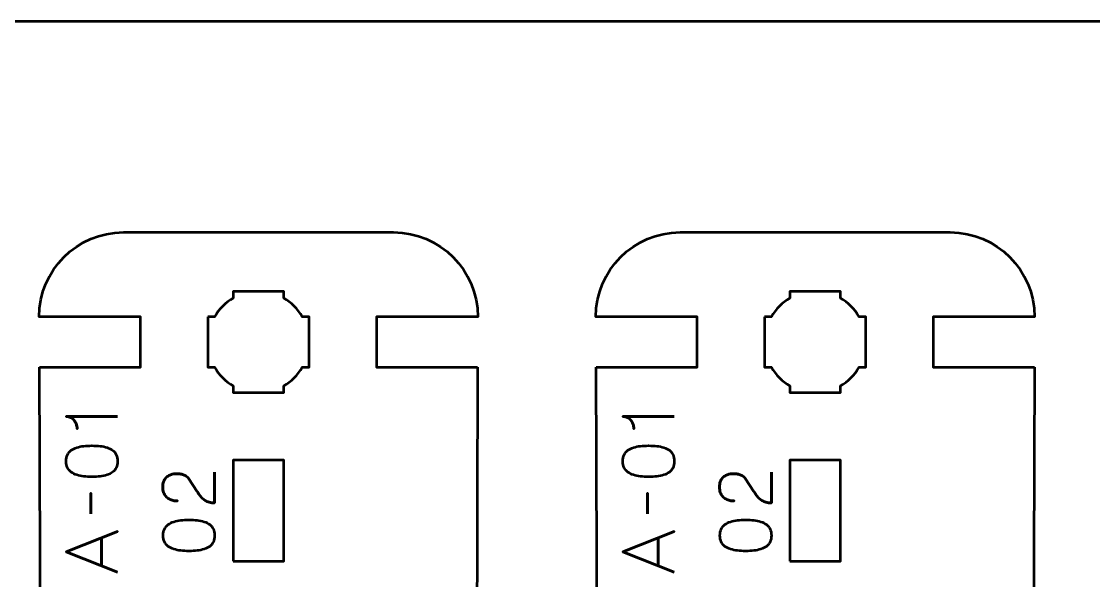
# Model space of a CAD drawing. Header units: centimetres. Extents: x -21 to 0, y -29.7 to 0.
# Drawn here: x -16.86 to -10.5, y -3.31 to 0 of the extents above; entities that cross this region are included whole.
import ezdxf

# ---------------------------------------------------------------- set-up
doc = ezdxf.new("R2010")
doc.units = ezdxf.units.CM
doc.header["$MEASUREMENT"] = 0
doc.layers.add('Layer 1', color=7, linetype='Continuous')

msp = doc.modelspace()

# ---------------------------------------------------------------- linework, layer by layer
at = {"layer": 'Layer 1', "color": 1, "lineweight": 53}
msp.add_open_spline([(-21.00003, -29.19995), (-21.00003, -29.19995), (-21.00003, -3.49992), (-21.00003, -3.49992), (-21.00003, -3.49992), (-21.00003, -3.41709), (-20.93286, -3.34992), (-20.85003, -3.34992), (-20.85003, -3.34992), (-20.7672, -3.34992), (-20.70003, -3.28275), (-20.70003, -3.19992), (-20.70003, -3.19992), (-20.70003, -3.11709), (-20.7672, -3.04992), (-20.85003, -3.04992), (-20.85003, -3.04992), (-20.93286, -3.04992), (-21.00003, -2.98275), (-21.00003, -2.89992), (-21.00003, -2.89992), (-21.00003, -2.81709), (-20.93286, -2.74992), (-20.85003, -2.74992), (-20.85003, -2.74992), (-20.7672, -2.74992), (-20.70003, -2.68275), (-20.70003, -2.59992), (-20.70003, -2.59992), (-20.70003, -2.51709), (-20.7672, -2.44992), (-20.85003, -2.44992), (-20.85003, -2.44992), (-20.93286, -2.44992), (-21.00003, -2.38275), (-21.00003, -2.29992), (-21.00003, -2.29992), (-21.00003, -2.21709), (-20.93286, -2.14992), (-20.85003, -2.14992), (-20.85003, -2.14992), (-20.7672, -2.14992), (-20.70003, -2.08275), (-20.70003, -1.99992), (-20.70003, -1.99992), (-20.70003, -1.91709), (-20.7672, -1.84992), (-20.85003, -1.84992), (-20.85003, -1.84992), (-20.93286, -1.84992), (-21.00003, -1.78275), (-21.00003, -1.69992), (-21.00003, -1.69992), (-21.00003, -1.61709), (-20.93286, -1.54992), (-20.85003, -1.54992), (-20.85003, -1.54992), (-20.7672, -1.54992), (-20.70003, -1.48275), (-20.70003, -1.39992), (-20.70003, -1.39992), (-20.70003, -1.31709), (-20.7672, -1.24992), (-20.85003, -1.24992), (-20.85003, -1.24992), (-20.93286, -1.24992), (-21.00003, -1.18275), (-21.00003, -1.09992), (-21.00003, -1.09992), (-21.00003, -1.09992), (-21.00003, -0.49992), (-21.00003, -0.49992), (-21.00003, -0.49992), (-21.00003, -0.22295), (-20.77694, 0.00004), (-20.49994, 0.00004), (-20.49994, 0.00004), (-20.49994, 0.00004), (-0.50008, 0.00004), (-0.50008, 0.00004), (-0.50008, 0.00004), (-0.22294, 0.00004), (0.00002, -0.22295), (0.00002, -0.49992), (0.00002, -0.49992), (0.00002, -0.49992), (0.00002, -29.19995), (0.00002, -29.19995), (0.00002, -29.19995), (0.00002, -29.47695), (-0.22294, -29.70004), (-0.50008, -29.70004), (-0.50008, -29.70004), (-0.50008, -29.70004), (-20.49994, -29.70004), (-20.49994, -29.70004), (-20.49994, -29.70004), (-20.77694, -29.70004), (-21.00003, -29.47695), (-21.00003, -29.19995)], degree=3, knots=[0, 0, 0, 0, 0.04, 0.04, 0.04, 0.04, 0.08, 0.08, 0.08, 0.08, 0.12, 0.12, 0.12, 0.12, 0.16, 0.16, 0.16, 0.16, 0.2, 0.2, 0.2, 0.2, 0.24, 0.24, 0.24, 0.24, 0.28, 0.28, 0.28, 0.28, 0.32, 0.32, 0.32, 0.32, 0.36, 0.36, 0.36, 0.36, 0.4, 0.4, 0.4, 0.4, 0.44, 0.44, 0.44, 0.44, 0.48, 0.48, 0.48, 0.48, 0.52, 0.52, 0.52, 0.52, 0.56, 0.56, 0.56, 0.56, 0.6, 0.6, 0.6, 0.6, 0.64, 0.64, 0.64, 0.64, 0.68, 0.68, 0.68, 0.68, 0.72, 0.72, 0.72, 0.72, 0.76, 0.76, 0.76, 0.76, 0.8, 0.8, 0.8, 0.8, 0.84, 0.84, 0.84, 0.84, 0.88, 0.88, 0.88, 0.88, 0.92, 0.92, 0.92, 0.92, 0.96, 0.96, 0.96, 0.96, 1, 1, 1, 1], dxfattribs=at)
at = {"layer": 'Layer 1', "lineweight": 53}
for points, knots in [([(-16.74883, -2.05), (-16.74883, -2.05), (-16.15, -2.05), (-16.15, -2.05), (-16.15, -2.05), (-16.15, -2.05), (-16.15, -1.75), (-16.15, -1.75), (-16.15, -1.75), (-16.15, -1.75), (-16.75, -1.75), (-16.75, -1.75), (-16.75, -1.75), (-16.75, -1.47391), (-16.52609, -1.25), (-16.25, -1.25), (-16.25, -1.25), (-16.25, -1.25), (-14.65, -1.25), (-14.65, -1.25), (-14.65, -1.25), (-14.37391, -1.25), (-14.15, -1.47391), (-14.15, -1.75), (-14.15, -1.75), (-14.15, -1.75), (-14.75, -1.75), (-14.75, -1.75), (-14.75, -1.75), (-14.75, -1.75), (-14.75, -2.05), (-14.75, -2.05), (-14.75, -2.05), (-14.75, -2.05), (-14.15094, -2.05), (-14.15094, -2.05)], [0, 0, 0, 0, 0.1111111, 0.1111111, 0.1111111, 0.1111111, 0.2222222, 0.2222222, 0.2222222, 0.2222222, 0.3333333, 0.3333333, 0.3333333, 0.3333333, 0.4444444, 0.4444444, 0.4444444, 0.4444444, 0.5555556, 0.5555556, 0.5555556, 0.5555556, 0.6666667, 0.6666667, 0.6666667, 0.6666667, 0.7777778, 0.7777778, 0.7777778, 0.7777778, 0.8888889, 0.8888889, 0.8888889, 0.8888889, 1, 1, 1, 1]), ([(-13.44883, -2.05), (-13.44883, -2.05), (-12.85, -2.05), (-12.85, -2.05), (-12.85, -2.05), (-12.85, -2.05), (-12.85, -1.75), (-12.85, -1.75), (-12.85, -1.75), (-12.85, -1.75), (-13.45, -1.75), (-13.45, -1.75), (-13.45, -1.75), (-13.45, -1.47391), (-13.22609, -1.25), (-12.95, -1.25), (-12.95, -1.25), (-12.95, -1.25), (-11.35, -1.25), (-11.35, -1.25), (-11.35, -1.25), (-11.07391, -1.25), (-10.85, -1.47391), (-10.85, -1.75), (-10.85, -1.75), (-10.85, -1.75), (-11.45, -1.75), (-11.45, -1.75), (-11.45, -1.75), (-11.45, -1.75), (-11.45, -2.05), (-11.45, -2.05), (-11.45, -2.05), (-11.45, -2.05), (-10.85094, -2.05), (-10.85094, -2.05)], [0, 0, 0, 0, 0.1111111, 0.1111111, 0.1111111, 0.1111111, 0.2222222, 0.2222222, 0.2222222, 0.2222222, 0.3333333, 0.3333333, 0.3333333, 0.3333333, 0.4444444, 0.4444444, 0.4444444, 0.4444444, 0.5555556, 0.5555556, 0.5555556, 0.5555556, 0.6666667, 0.6666667, 0.6666667, 0.6666667, 0.7777778, 0.7777778, 0.7777778, 0.7777778, 0.8888889, 0.8888889, 0.8888889, 0.8888889, 1, 1, 1, 1]), ([(-15.75, -1.75), (-15.75, -1.75), (-15.70985, -1.75), (-15.70985, -1.75), (-15.70985, -1.75), (-15.6835, -1.70447), (-15.64553, -1.6665), (-15.6, -1.64015), (-15.6, -1.64015), (-15.6, -1.64015), (-15.6, -1.6), (-15.6, -1.6), (-15.6, -1.6), (-15.6, -1.6), (-15.45, -1.6), (-15.45, -1.6), (-15.45, -1.6), (-15.45, -1.6), (-15.3, -1.6), (-15.3, -1.6), (-15.3, -1.6), (-15.3, -1.6), (-15.3, -1.64015), (-15.3, -1.64015), (-15.3, -1.64015), (-15.25447, -1.6665), (-15.2165, -1.70447), (-15.19015, -1.75), (-15.19015, -1.75), (-15.19015, -1.75), (-15.15, -1.75), (-15.15, -1.75), (-15.15, -1.75), (-15.15, -1.75), (-15.15, -1.9), (-15.15, -1.9), (-15.15, -1.9), (-15.15, -1.9), (-15.15, -2.05), (-15.15, -2.05), (-15.15, -2.05), (-15.15, -2.05), (-15.19015, -2.05), (-15.19015, -2.05), (-15.19015, -2.05), (-15.2165, -2.09553), (-15.25447, -2.1335), (-15.3, -2.15985), (-15.3, -2.15985), (-15.3, -2.15985), (-15.3, -2.2), (-15.3, -2.2), (-15.3, -2.2), (-15.3, -2.2), (-15.45, -2.2), (-15.45, -2.2), (-15.45, -2.2), (-15.45, -2.2), (-15.6, -2.2), (-15.6, -2.2), (-15.6, -2.2), (-15.6, -2.2), (-15.6, -2.15985), (-15.6, -2.15985), (-15.6, -2.15985), (-15.64553, -2.1335), (-15.6835, -2.09553), (-15.70985, -2.05), (-15.70985, -2.05), (-15.70985, -2.05), (-15.75, -2.05), (-15.75, -2.05), (-15.75, -2.05), (-15.75, -2.05), (-15.75, -1.9), (-15.75, -1.9), (-15.75, -1.9), (-15.75, -1.9), (-15.75, -1.75), (-15.75, -1.75)], [0, 0, 0, 0, 0.05, 0.05, 0.05, 0.05, 0.1, 0.1, 0.1, 0.1, 0.15, 0.15, 0.15, 0.15, 0.2, 0.2, 0.2, 0.2, 0.25, 0.25, 0.25, 0.25, 0.3, 0.3, 0.3, 0.3, 0.35, 0.35, 0.35, 0.35, 0.4, 0.4, 0.4, 0.4, 0.45, 0.45, 0.45, 0.45, 0.5, 0.5, 0.5, 0.5, 0.55, 0.55, 0.55, 0.55, 0.6, 0.6, 0.6, 0.6, 0.65, 0.65, 0.65, 0.65, 0.7, 0.7, 0.7, 0.7, 0.75, 0.75, 0.75, 0.75, 0.8, 0.8, 0.8, 0.8, 0.85, 0.85, 0.85, 0.85, 0.9, 0.9, 0.9, 0.9, 0.95, 0.95, 0.95, 0.95, 1, 1, 1, 1]), ([(-12.45, -1.75), (-12.45, -1.75), (-12.40985, -1.75), (-12.40985, -1.75), (-12.40985, -1.75), (-12.3835, -1.70447), (-12.34553, -1.6665), (-12.3, -1.64015), (-12.3, -1.64015), (-12.3, -1.64015), (-12.3, -1.6), (-12.3, -1.6), (-12.3, -1.6), (-12.3, -1.6), (-12.15, -1.6), (-12.15, -1.6), (-12.15, -1.6), (-12.15, -1.6), (-12, -1.6), (-12, -1.6), (-12, -1.6), (-12, -1.6), (-12, -1.64015), (-12, -1.64015), (-12, -1.64015), (-11.95447, -1.6665), (-11.9165, -1.70447), (-11.89015, -1.75), (-11.89015, -1.75), (-11.89015, -1.75), (-11.85, -1.75), (-11.85, -1.75), (-11.85, -1.75), (-11.85, -1.75), (-11.85, -1.9), (-11.85, -1.9), (-11.85, -1.9), (-11.85, -1.9), (-11.85, -2.05), (-11.85, -2.05), (-11.85, -2.05), (-11.85, -2.05), (-11.89015, -2.05), (-11.89015, -2.05), (-11.89015, -2.05), (-11.9165, -2.09553), (-11.95447, -2.1335), (-12, -2.15985), (-12, -2.15985), (-12, -2.15985), (-12, -2.2), (-12, -2.2), (-12, -2.2), (-12, -2.2), (-12.15, -2.2), (-12.15, -2.2), (-12.15, -2.2), (-12.15, -2.2), (-12.3, -2.2), (-12.3, -2.2), (-12.3, -2.2), (-12.3, -2.2), (-12.3, -2.15985), (-12.3, -2.15985), (-12.3, -2.15985), (-12.34553, -2.1335), (-12.3835, -2.09553), (-12.40985, -2.05), (-12.40985, -2.05), (-12.40985, -2.05), (-12.45, -2.05), (-12.45, -2.05), (-12.45, -2.05), (-12.45, -2.05), (-12.45, -1.9), (-12.45, -1.9), (-12.45, -1.9), (-12.45, -1.9), (-12.45, -1.75), (-12.45, -1.75)], [0, 0, 0, 0, 0.05, 0.05, 0.05, 0.05, 0.1, 0.1, 0.1, 0.1, 0.15, 0.15, 0.15, 0.15, 0.2, 0.2, 0.2, 0.2, 0.25, 0.25, 0.25, 0.25, 0.3, 0.3, 0.3, 0.3, 0.35, 0.35, 0.35, 0.35, 0.4, 0.4, 0.4, 0.4, 0.45, 0.45, 0.45, 0.45, 0.5, 0.5, 0.5, 0.5, 0.55, 0.55, 0.55, 0.55, 0.6, 0.6, 0.6, 0.6, 0.65, 0.65, 0.65, 0.65, 0.7, 0.7, 0.7, 0.7, 0.75, 0.75, 0.75, 0.75, 0.8, 0.8, 0.8, 0.8, 0.85, 0.85, 0.85, 0.85, 0.9, 0.9, 0.9, 0.9, 0.95, 0.95, 0.95, 0.95, 1, 1, 1, 1]), ([(-15.6, -3.2), (-15.6, -3.2), (-15.6, -2.6), (-15.6, -2.6), (-15.6, -2.6), (-15.6, -2.6), (-15.3, -2.6), (-15.3, -2.6), (-15.3, -2.6), (-15.3, -2.6), (-15.3, -3.2), (-15.3, -3.2), (-15.3, -3.2), (-15.3, -3.2), (-15.6, -3.2), (-15.6, -3.2)], [0, 0, 0, 0, 0.25, 0.25, 0.25, 0.25, 0.5, 0.5, 0.5, 0.5, 0.75, 0.75, 0.75, 0.75, 1, 1, 1, 1]), ([(-12.3, -3.2), (-12.3, -3.2), (-12.3, -2.6), (-12.3, -2.6), (-12.3, -2.6), (-12.3, -2.6), (-12, -2.6), (-12, -2.6), (-12, -2.6), (-12, -2.6), (-12, -3.2), (-12, -3.2), (-12, -3.2), (-12, -3.2), (-12.3, -3.2), (-12.3, -3.2)], [0, 0, 0, 0, 0.25, 0.25, 0.25, 0.25, 0.5, 0.5, 0.5, 0.5, 0.75, 0.75, 0.75, 0.75, 1, 1, 1, 1])]:
    msp.add_open_spline(points, degree=3, knots=knots, dxfattribs=at)
at = {"layer": 'Layer 1', "color": 3, "lineweight": 53}
for points in [[(-16.74219, -3.75), (-16.74219, -3.75), (-16.74883, -2.05), (-16.74883, -2.05)], [(-14.15094, -2.05), (-14.15094, -2.05), (-14.15625, -3.75), (-14.15625, -3.75)], [(-13.44219, -3.75), (-13.44219, -3.75), (-13.44883, -2.05), (-13.44883, -2.05)], [(-10.85094, -2.05), (-10.85094, -2.05), (-10.85625, -3.75), (-10.85625, -3.75)]]:
    msp.add_open_spline(points, degree=3, dxfattribs=at)
at = {"layer": 'Layer 1', "color": 5, "lineweight": 53}
for points, knots in [([(-16.28505, -2.34231), (-16.28505, -2.34231), (-16.59027, -2.34231), (-16.59027, -2.34231), (-16.59027, -2.34231), (-16.5799, -2.34238), (-16.57101, -2.34422), (-16.5636, -2.34775), (-16.5636, -2.34775), (-16.55612, -2.3512), (-16.54998, -2.35579), (-16.54505, -2.36143), (-16.54505, -2.36143), (-16.54011, -2.36708), (-16.53616, -2.37315), (-16.53319, -2.37964), (-16.53319, -2.37964), (-16.5303, -2.38613), (-16.52811, -2.39241), (-16.52677, -2.39848), (-16.52677, -2.39848), (-16.52536, -2.40461), (-16.52451, -2.40984), (-16.52423, -2.41428), (-16.52423, -2.41428), (-16.52451, -2.40984), (-16.52536, -2.40461), (-16.52677, -2.39848), (-16.52677, -2.39848), (-16.52811, -2.39241), (-16.5303, -2.38613), (-16.53319, -2.37964), (-16.53319, -2.37964), (-16.53616, -2.37315), (-16.54011, -2.36708), (-16.54505, -2.36143), (-16.54505, -2.36143), (-16.54998, -2.35579), (-16.55612, -2.3512), (-16.5636, -2.34775), (-16.5636, -2.34775), (-16.57101, -2.34422), (-16.5799, -2.34238), (-16.59027, -2.34231), (-16.59027, -2.34231), (-16.59027, -2.34231), (-16.28505, -2.34231), (-16.28505, -2.34231)], [0, 0, 0, 0, 0.0833333, 0.0833333, 0.0833333, 0.0833333, 0.1666667, 0.1666667, 0.1666667, 0.1666667, 0.25, 0.25, 0.25, 0.25, 0.3333333, 0.3333333, 0.3333333, 0.3333333, 0.4166667, 0.4166667, 0.4166667, 0.4166667, 0.5, 0.5, 0.5, 0.5, 0.5833333, 0.5833333, 0.5833333, 0.5833333, 0.6666667, 0.6666667, 0.6666667, 0.6666667, 0.75, 0.75, 0.75, 0.75, 0.8333333, 0.8333333, 0.8333333, 0.8333333, 0.9166667, 0.9166667, 0.9166667, 0.9166667, 1, 1, 1, 1]), ([(-12.98505, -2.34231), (-12.98505, -2.34231), (-13.29027, -2.34231), (-13.29027, -2.34231), (-13.29027, -2.34231), (-13.2799, -2.34238), (-13.27101, -2.34422), (-13.2636, -2.34775), (-13.2636, -2.34775), (-13.25612, -2.3512), (-13.24998, -2.35579), (-13.24505, -2.36143), (-13.24505, -2.36143), (-13.24011, -2.36708), (-13.23616, -2.37315), (-13.23319, -2.37964), (-13.23319, -2.37964), (-13.2303, -2.38613), (-13.22811, -2.39241), (-13.22677, -2.39848), (-13.22677, -2.39848), (-13.22536, -2.40461), (-13.22451, -2.40984), (-13.22423, -2.41428), (-13.22423, -2.41428), (-13.22451, -2.40984), (-13.22536, -2.40461), (-13.22677, -2.39848), (-13.22677, -2.39848), (-13.22811, -2.39241), (-13.2303, -2.38613), (-13.23319, -2.37964), (-13.23319, -2.37964), (-13.23616, -2.37315), (-13.24011, -2.36708), (-13.24505, -2.36143), (-13.24505, -2.36143), (-13.24998, -2.35579), (-13.25612, -2.3512), (-13.2636, -2.34775), (-13.2636, -2.34775), (-13.27101, -2.34422), (-13.2799, -2.34238), (-13.29027, -2.34231), (-13.29027, -2.34231), (-13.29027, -2.34231), (-12.98505, -2.34231), (-12.98505, -2.34231)], [0, 0, 0, 0, 0.0833333, 0.0833333, 0.0833333, 0.0833333, 0.1666667, 0.1666667, 0.1666667, 0.1666667, 0.25, 0.25, 0.25, 0.25, 0.3333333, 0.3333333, 0.3333333, 0.3333333, 0.4166667, 0.4166667, 0.4166667, 0.4166667, 0.5, 0.5, 0.5, 0.5, 0.5833333, 0.5833333, 0.5833333, 0.5833333, 0.6666667, 0.6666667, 0.6666667, 0.6666667, 0.75, 0.75, 0.75, 0.75, 0.8333333, 0.8333333, 0.8333333, 0.8333333, 0.9166667, 0.9166667, 0.9166667, 0.9166667, 1, 1, 1, 1]), ([(-16.28505, -2.60689), (-16.28512, -2.59208), (-16.28773, -2.57931), (-16.29281, -2.56865), (-16.29281, -2.56865), (-16.29789, -2.55807), (-16.30516, -2.54925), (-16.3144, -2.5422), (-16.3144, -2.5422), (-16.32371, -2.53521), (-16.33472, -2.52971), (-16.34742, -2.52562), (-16.34742, -2.52562), (-16.36012, -2.52159), (-16.37402, -2.5187), (-16.38926, -2.51708), (-16.38926, -2.51708), (-16.4045, -2.51538), (-16.42052, -2.51454), (-16.43745, -2.51461), (-16.43745, -2.51461), (-16.45431, -2.51454), (-16.47033, -2.51538), (-16.4855, -2.51708), (-16.4855, -2.51708), (-16.50067, -2.5187), (-16.51464, -2.52159), (-16.52734, -2.52562), (-16.52734, -2.52562), (-16.53997, -2.52971), (-16.55097, -2.53521), (-16.56036, -2.5422), (-16.56036, -2.5422), (-16.56967, -2.54925), (-16.57694, -2.55807), (-16.58202, -2.56865), (-16.58202, -2.56865), (-16.58717, -2.57931), (-16.58978, -2.59208), (-16.58985, -2.60689), (-16.58985, -2.60689), (-16.58978, -2.62171), (-16.58717, -2.63448), (-16.58202, -2.64514), (-16.58202, -2.64514), (-16.57694, -2.65572), (-16.56967, -2.66454), (-16.56036, -2.67159), (-16.56036, -2.67159), (-16.55097, -2.67858), (-16.53997, -2.68408), (-16.52734, -2.68817), (-16.52734, -2.68817), (-16.51464, -2.6922), (-16.50067, -2.69509), (-16.4855, -2.69671), (-16.4855, -2.69671), (-16.47033, -2.6984), (-16.45431, -2.69925), (-16.43745, -2.69918), (-16.43745, -2.69918), (-16.42052, -2.69925), (-16.4045, -2.6984), (-16.38926, -2.69671), (-16.38926, -2.69671), (-16.37402, -2.69509), (-16.36012, -2.6922), (-16.34742, -2.68817), (-16.34742, -2.68817), (-16.33472, -2.68408), (-16.32371, -2.67858), (-16.3144, -2.67159), (-16.3144, -2.67159), (-16.30516, -2.66454), (-16.29789, -2.65572), (-16.29281, -2.64514), (-16.29281, -2.64514), (-16.28773, -2.63448), (-16.28512, -2.62171), (-16.28505, -2.60689)], [0, 0, 0, 0, 0.05, 0.05, 0.05, 0.05, 0.1, 0.1, 0.1, 0.1, 0.15, 0.15, 0.15, 0.15, 0.2, 0.2, 0.2, 0.2, 0.25, 0.25, 0.25, 0.25, 0.3, 0.3, 0.3, 0.3, 0.35, 0.35, 0.35, 0.35, 0.4, 0.4, 0.4, 0.4, 0.45, 0.45, 0.45, 0.45, 0.5, 0.5, 0.5, 0.5, 0.55, 0.55, 0.55, 0.55, 0.6, 0.6, 0.6, 0.6, 0.65, 0.65, 0.65, 0.65, 0.7, 0.7, 0.7, 0.7, 0.75, 0.75, 0.75, 0.75, 0.8, 0.8, 0.8, 0.8, 0.85, 0.85, 0.85, 0.85, 0.9, 0.9, 0.9, 0.9, 0.95, 0.95, 0.95, 0.95, 1, 1, 1, 1]), ([(-16.28505, -2.60689), (-16.28512, -2.59208), (-16.28773, -2.57931), (-16.29281, -2.56865), (-16.29281, -2.56865), (-16.29789, -2.55807), (-16.30516, -2.54925), (-16.3144, -2.5422), (-16.3144, -2.5422), (-16.32371, -2.53521), (-16.33472, -2.52971), (-16.34742, -2.52562), (-16.34742, -2.52562), (-16.36012, -2.52159), (-16.37402, -2.5187), (-16.38926, -2.51708), (-16.38926, -2.51708), (-16.4045, -2.51538), (-16.42052, -2.51454), (-16.43745, -2.51461), (-16.43745, -2.51461), (-16.45431, -2.51454), (-16.47033, -2.51538), (-16.4855, -2.51708), (-16.4855, -2.51708), (-16.50067, -2.5187), (-16.51464, -2.52159), (-16.52734, -2.52562), (-16.52734, -2.52562), (-16.53997, -2.52971), (-16.55097, -2.53521), (-16.56036, -2.5422), (-16.56036, -2.5422), (-16.56967, -2.54925), (-16.57694, -2.55807), (-16.58202, -2.56865), (-16.58202, -2.56865), (-16.58717, -2.57931), (-16.58978, -2.59208), (-16.58985, -2.60689), (-16.58985, -2.60689), (-16.58978, -2.62171), (-16.58717, -2.63448), (-16.58202, -2.64514), (-16.58202, -2.64514), (-16.57694, -2.65572), (-16.56967, -2.66454), (-16.56036, -2.67159), (-16.56036, -2.67159), (-16.55097, -2.67858), (-16.53997, -2.68408), (-16.52734, -2.68817), (-16.52734, -2.68817), (-16.51464, -2.6922), (-16.50067, -2.69509), (-16.4855, -2.69671), (-16.4855, -2.69671), (-16.47033, -2.6984), (-16.45431, -2.69925), (-16.43745, -2.69918), (-16.43745, -2.69918), (-16.42052, -2.69925), (-16.4045, -2.6984), (-16.38926, -2.69671), (-16.38926, -2.69671), (-16.37402, -2.69509), (-16.36012, -2.6922), (-16.34742, -2.68817), (-16.34742, -2.68817), (-16.33472, -2.68408), (-16.32371, -2.67858), (-16.3144, -2.67159), (-16.3144, -2.67159), (-16.30516, -2.66454), (-16.29789, -2.65572), (-16.29281, -2.64514), (-16.29281, -2.64514), (-16.28773, -2.63448), (-16.28512, -2.62171), (-16.28505, -2.60689)], [0, 0, 0, 0, 0.05, 0.05, 0.05, 0.05, 0.1, 0.1, 0.1, 0.1, 0.15, 0.15, 0.15, 0.15, 0.2, 0.2, 0.2, 0.2, 0.25, 0.25, 0.25, 0.25, 0.3, 0.3, 0.3, 0.3, 0.35, 0.35, 0.35, 0.35, 0.4, 0.4, 0.4, 0.4, 0.45, 0.45, 0.45, 0.45, 0.5, 0.5, 0.5, 0.5, 0.55, 0.55, 0.55, 0.55, 0.6, 0.6, 0.6, 0.6, 0.65, 0.65, 0.65, 0.65, 0.7, 0.7, 0.7, 0.7, 0.75, 0.75, 0.75, 0.75, 0.8, 0.8, 0.8, 0.8, 0.85, 0.85, 0.85, 0.85, 0.9, 0.9, 0.9, 0.9, 0.95, 0.95, 0.95, 0.95, 1, 1, 1, 1]), ([(-12.98505, -2.60689), (-12.98512, -2.59208), (-12.98773, -2.57931), (-12.99281, -2.56865), (-12.99281, -2.56865), (-12.99789, -2.55807), (-13.00516, -2.54925), (-13.0144, -2.5422), (-13.0144, -2.5422), (-13.02371, -2.53521), (-13.03472, -2.52971), (-13.04742, -2.52562), (-13.04742, -2.52562), (-13.06012, -2.52159), (-13.07402, -2.5187), (-13.08926, -2.51708), (-13.08926, -2.51708), (-13.1045, -2.51538), (-13.12052, -2.51454), (-13.13745, -2.51461), (-13.13745, -2.51461), (-13.15431, -2.51454), (-13.17033, -2.51538), (-13.1855, -2.51708), (-13.1855, -2.51708), (-13.20067, -2.5187), (-13.21464, -2.52159), (-13.22734, -2.52562), (-13.22734, -2.52562), (-13.23997, -2.52971), (-13.25097, -2.53521), (-13.26036, -2.5422), (-13.26036, -2.5422), (-13.26967, -2.54925), (-13.27694, -2.55807), (-13.28202, -2.56865), (-13.28202, -2.56865), (-13.28717, -2.57931), (-13.28978, -2.59208), (-13.28985, -2.60689), (-13.28985, -2.60689), (-13.28978, -2.62171), (-13.28717, -2.63448), (-13.28202, -2.64514), (-13.28202, -2.64514), (-13.27694, -2.65572), (-13.26967, -2.66454), (-13.26036, -2.67159), (-13.26036, -2.67159), (-13.25097, -2.67858), (-13.23997, -2.68408), (-13.22734, -2.68817), (-13.22734, -2.68817), (-13.21464, -2.6922), (-13.20067, -2.69509), (-13.1855, -2.69671), (-13.1855, -2.69671), (-13.17033, -2.6984), (-13.15431, -2.69925), (-13.13745, -2.69918), (-13.13745, -2.69918), (-13.12052, -2.69925), (-13.1045, -2.6984), (-13.08926, -2.69671), (-13.08926, -2.69671), (-13.07402, -2.69509), (-13.06012, -2.6922), (-13.04742, -2.68817), (-13.04742, -2.68817), (-13.03472, -2.68408), (-13.02371, -2.67858), (-13.0144, -2.67159), (-13.0144, -2.67159), (-13.00516, -2.66454), (-12.99789, -2.65572), (-12.99281, -2.64514), (-12.99281, -2.64514), (-12.98773, -2.63448), (-12.98512, -2.62171), (-12.98505, -2.60689)], [0, 0, 0, 0, 0.05, 0.05, 0.05, 0.05, 0.1, 0.1, 0.1, 0.1, 0.15, 0.15, 0.15, 0.15, 0.2, 0.2, 0.2, 0.2, 0.25, 0.25, 0.25, 0.25, 0.3, 0.3, 0.3, 0.3, 0.35, 0.35, 0.35, 0.35, 0.4, 0.4, 0.4, 0.4, 0.45, 0.45, 0.45, 0.45, 0.5, 0.5, 0.5, 0.5, 0.55, 0.55, 0.55, 0.55, 0.6, 0.6, 0.6, 0.6, 0.65, 0.65, 0.65, 0.65, 0.7, 0.7, 0.7, 0.7, 0.75, 0.75, 0.75, 0.75, 0.8, 0.8, 0.8, 0.8, 0.85, 0.85, 0.85, 0.85, 0.9, 0.9, 0.9, 0.9, 0.95, 0.95, 0.95, 0.95, 1, 1, 1, 1]), ([(-12.98505, -2.60689), (-12.98512, -2.59208), (-12.98773, -2.57931), (-12.99281, -2.56865), (-12.99281, -2.56865), (-12.99789, -2.55807), (-13.00516, -2.54925), (-13.0144, -2.5422), (-13.0144, -2.5422), (-13.02371, -2.53521), (-13.03472, -2.52971), (-13.04742, -2.52562), (-13.04742, -2.52562), (-13.06012, -2.52159), (-13.07402, -2.5187), (-13.08926, -2.51708), (-13.08926, -2.51708), (-13.1045, -2.51538), (-13.12052, -2.51454), (-13.13745, -2.51461), (-13.13745, -2.51461), (-13.15431, -2.51454), (-13.17033, -2.51538), (-13.1855, -2.51708), (-13.1855, -2.51708), (-13.20067, -2.5187), (-13.21464, -2.52159), (-13.22734, -2.52562), (-13.22734, -2.52562), (-13.23997, -2.52971), (-13.25097, -2.53521), (-13.26036, -2.5422), (-13.26036, -2.5422), (-13.26967, -2.54925), (-13.27694, -2.55807), (-13.28202, -2.56865), (-13.28202, -2.56865), (-13.28717, -2.57931), (-13.28978, -2.59208), (-13.28985, -2.60689), (-13.28985, -2.60689), (-13.28978, -2.62171), (-13.28717, -2.63448), (-13.28202, -2.64514), (-13.28202, -2.64514), (-13.27694, -2.65572), (-13.26967, -2.66454), (-13.26036, -2.67159), (-13.26036, -2.67159), (-13.25097, -2.67858), (-13.23997, -2.68408), (-13.22734, -2.68817), (-13.22734, -2.68817), (-13.21464, -2.6922), (-13.20067, -2.69509), (-13.1855, -2.69671), (-13.1855, -2.69671), (-13.17033, -2.6984), (-13.15431, -2.69925), (-13.13745, -2.69918), (-13.13745, -2.69918), (-13.12052, -2.69925), (-13.1045, -2.6984), (-13.08926, -2.69671), (-13.08926, -2.69671), (-13.07402, -2.69509), (-13.06012, -2.6922), (-13.04742, -2.68817), (-13.04742, -2.68817), (-13.03472, -2.68408), (-13.02371, -2.67858), (-13.0144, -2.67159), (-13.0144, -2.67159), (-13.00516, -2.66454), (-12.99789, -2.65572), (-12.99281, -2.64514), (-12.99281, -2.64514), (-12.98773, -2.63448), (-12.98512, -2.62171), (-12.98505, -2.60689)], [0, 0, 0, 0, 0.05, 0.05, 0.05, 0.05, 0.1, 0.1, 0.1, 0.1, 0.15, 0.15, 0.15, 0.15, 0.2, 0.2, 0.2, 0.2, 0.25, 0.25, 0.25, 0.25, 0.3, 0.3, 0.3, 0.3, 0.35, 0.35, 0.35, 0.35, 0.4, 0.4, 0.4, 0.4, 0.45, 0.45, 0.45, 0.45, 0.5, 0.5, 0.5, 0.5, 0.55, 0.55, 0.55, 0.55, 0.6, 0.6, 0.6, 0.6, 0.65, 0.65, 0.65, 0.65, 0.7, 0.7, 0.7, 0.7, 0.75, 0.75, 0.75, 0.75, 0.8, 0.8, 0.8, 0.8, 0.85, 0.85, 0.85, 0.85, 0.9, 0.9, 0.9, 0.9, 0.95, 0.95, 0.95, 0.95, 1, 1, 1, 1]), ([(-15.70974, -2.67272), (-15.70974, -2.67272), (-15.70974, -2.85433), (-15.70974, -2.85433), (-15.70974, -2.85433), (-15.72202, -2.85398), (-15.73288, -2.85243), (-15.7422, -2.84981), (-15.7422, -2.84981), (-15.75151, -2.84713), (-15.75969, -2.84354), (-15.76675, -2.83909), (-15.76675, -2.83909), (-15.7738, -2.83457), (-15.78008, -2.82942), (-15.78559, -2.82357), (-15.78559, -2.82357), (-15.79116, -2.81771), (-15.79624, -2.81143), (-15.80104, -2.80466), (-15.80104, -2.80466), (-15.80577, -2.79789), (-15.81049, -2.7909), (-15.81515, -2.78363), (-15.81515, -2.78363), (-15.81515, -2.78363), (-15.86341, -2.71124), (-15.86341, -2.71124), (-15.86341, -2.71124), (-15.86863, -2.70384), (-15.87427, -2.69805), (-15.88048, -2.69396), (-15.88048, -2.69396), (-15.88662, -2.6898), (-15.89311, -2.6869), (-15.89989, -2.68514), (-15.89989, -2.68514), (-15.90673, -2.68345), (-15.91364, -2.68239), (-15.92077, -2.68204), (-15.92077, -2.68204), (-15.9279, -2.68168), (-15.93502, -2.68154), (-15.94215, -2.68161), (-15.94215, -2.68161), (-15.948, -2.68161), (-15.95428, -2.68239), (-15.96106, -2.68394), (-15.96106, -2.68394), (-15.96776, -2.68556), (-15.97446, -2.6881), (-15.98109, -2.6917), (-15.98109, -2.6917), (-15.98773, -2.6953), (-15.99379, -2.7001), (-15.9993, -2.70609), (-15.9993, -2.70609), (-16.00473, -2.71209), (-16.0091, -2.7195), (-16.01242, -2.72832), (-16.01242, -2.72832), (-16.01574, -2.73714), (-16.01743, -2.74751), (-16.0175, -2.7595), (-16.0175, -2.7595), (-16.01743, -2.77157), (-16.01574, -2.78222), (-16.01249, -2.7914), (-16.01249, -2.7914), (-16.00925, -2.80057), (-16.00473, -2.8084), (-15.99902, -2.81489), (-15.99902, -2.81489), (-15.9933, -2.82138), (-15.98667, -2.8266), (-15.97926, -2.83069), (-15.97926, -2.83069), (-15.97185, -2.83479), (-15.96395, -2.83775), (-15.95562, -2.83965), (-15.95562, -2.83965), (-15.9473, -2.84156), (-15.93883, -2.84248), (-15.93029, -2.84248), (-15.93029, -2.84248), (-15.93883, -2.84248), (-15.9473, -2.84156), (-15.95562, -2.83965), (-15.95562, -2.83965), (-15.96395, -2.83775), (-15.97185, -2.83479), (-15.97926, -2.83069), (-15.97926, -2.83069), (-15.98667, -2.8266), (-15.9933, -2.82138), (-15.99902, -2.81489), (-15.99902, -2.81489), (-16.00473, -2.8084), (-16.00925, -2.80057), (-16.01249, -2.7914), (-16.01249, -2.7914), (-16.01574, -2.78222), (-16.01743, -2.77157), (-16.0175, -2.7595), (-16.0175, -2.7595), (-16.01743, -2.74751), (-16.01574, -2.73714), (-16.01242, -2.72832), (-16.01242, -2.72832), (-16.0091, -2.7195), (-16.00473, -2.71209), (-15.9993, -2.70609), (-15.9993, -2.70609), (-15.99379, -2.7001), (-15.98773, -2.6953), (-15.98109, -2.6917), (-15.98109, -2.6917), (-15.97446, -2.6881), (-15.96776, -2.68556), (-15.96106, -2.68394), (-15.96106, -2.68394), (-15.95428, -2.68239), (-15.948, -2.68161), (-15.94215, -2.68161), (-15.94215, -2.68161), (-15.93502, -2.68154), (-15.9279, -2.68168), (-15.92077, -2.68204), (-15.92077, -2.68204), (-15.91364, -2.68239), (-15.90673, -2.68345), (-15.89989, -2.68514), (-15.89989, -2.68514), (-15.89311, -2.6869), (-15.88662, -2.6898), (-15.88048, -2.69396), (-15.88048, -2.69396), (-15.87427, -2.69805), (-15.86863, -2.70384), (-15.86341, -2.71124), (-15.86341, -2.71124), (-15.86341, -2.71124), (-15.81515, -2.78363), (-15.81515, -2.78363), (-15.81515, -2.78363), (-15.81049, -2.7909), (-15.80577, -2.79789), (-15.80104, -2.80466), (-15.80104, -2.80466), (-15.79624, -2.81143), (-15.79116, -2.81771), (-15.78559, -2.82357), (-15.78559, -2.82357), (-15.78008, -2.82942), (-15.7738, -2.83457), (-15.76675, -2.83909), (-15.76675, -2.83909), (-15.75969, -2.84354), (-15.75151, -2.84713), (-15.7422, -2.84981), (-15.7422, -2.84981), (-15.73288, -2.85243), (-15.72202, -2.85398), (-15.70974, -2.85433), (-15.70974, -2.85433), (-15.70974, -2.85433), (-15.70974, -2.67272), (-15.70974, -2.67272)], [0, 0, 0, 0, 0.0238095, 0.0238095, 0.0238095, 0.0238095, 0.047619, 0.047619, 0.047619, 0.047619, 0.0714286, 0.0714286, 0.0714286, 0.0714286, 0.0952381, 0.0952381, 0.0952381, 0.0952381, 0.1190476, 0.1190476, 0.1190476, 0.1190476, 0.1428571, 0.1428571, 0.1428571, 0.1428571, 0.1666667, 0.1666667, 0.1666667, 0.1666667, 0.1904762, 0.1904762, 0.1904762, 0.1904762, 0.2142857, 0.2142857, 0.2142857, 0.2142857, 0.2380952, 0.2380952, 0.2380952, 0.2380952, 0.2619048, 0.2619048, 0.2619048, 0.2619048, 0.2857143, 0.2857143, 0.2857143, 0.2857143, 0.3095238, 0.3095238, 0.3095238, 0.3095238, 0.3333333, 0.3333333, 0.3333333, 0.3333333, 0.3571429, 0.3571429, 0.3571429, 0.3571429, 0.3809524, 0.3809524, 0.3809524, 0.3809524, 0.4047619, 0.4047619, 0.4047619, 0.4047619, 0.4285714, 0.4285714, 0.4285714, 0.4285714, 0.452381, 0.452381, 0.452381, 0.452381, 0.4761905, 0.4761905, 0.4761905, 0.4761905, 0.5, 0.5, 0.5, 0.5, 0.5238095, 0.5238095, 0.5238095, 0.5238095, 0.547619, 0.547619, 0.547619, 0.547619, 0.5714286, 0.5714286, 0.5714286, 0.5714286, 0.5952381, 0.5952381, 0.5952381, 0.5952381, 0.6190476, 0.6190476, 0.6190476, 0.6190476, 0.6428571, 0.6428571, 0.6428571, 0.6428571, 0.6666667, 0.6666667, 0.6666667, 0.6666667, 0.6904762, 0.6904762, 0.6904762, 0.6904762, 0.7142857, 0.7142857, 0.7142857, 0.7142857, 0.7380952, 0.7380952, 0.7380952, 0.7380952, 0.7619048, 0.7619048, 0.7619048, 0.7619048, 0.7857143, 0.7857143, 0.7857143, 0.7857143, 0.8095238, 0.8095238, 0.8095238, 0.8095238, 0.8333333, 0.8333333, 0.8333333, 0.8333333, 0.8571429, 0.8571429, 0.8571429, 0.8571429, 0.8809524, 0.8809524, 0.8809524, 0.8809524, 0.9047619, 0.9047619, 0.9047619, 0.9047619, 0.9285714, 0.9285714, 0.9285714, 0.9285714, 0.952381, 0.952381, 0.952381, 0.952381, 0.9761905, 0.9761905, 0.9761905, 0.9761905, 1, 1, 1, 1]), ([(-12.40974, -2.67272), (-12.40974, -2.67272), (-12.40974, -2.85433), (-12.40974, -2.85433), (-12.40974, -2.85433), (-12.42202, -2.85398), (-12.43288, -2.85243), (-12.4422, -2.84981), (-12.4422, -2.84981), (-12.45151, -2.84713), (-12.45969, -2.84354), (-12.46675, -2.83909), (-12.46675, -2.83909), (-12.4738, -2.83457), (-12.48008, -2.82942), (-12.48559, -2.82357), (-12.48559, -2.82357), (-12.49116, -2.81771), (-12.49624, -2.81143), (-12.50104, -2.80466), (-12.50104, -2.80466), (-12.50577, -2.79789), (-12.51049, -2.7909), (-12.51515, -2.78363), (-12.51515, -2.78363), (-12.51515, -2.78363), (-12.56341, -2.71124), (-12.56341, -2.71124), (-12.56341, -2.71124), (-12.56863, -2.70384), (-12.57427, -2.69805), (-12.58048, -2.69396), (-12.58048, -2.69396), (-12.58662, -2.6898), (-12.59311, -2.6869), (-12.59989, -2.68514), (-12.59989, -2.68514), (-12.60673, -2.68345), (-12.61364, -2.68239), (-12.62077, -2.68204), (-12.62077, -2.68204), (-12.6279, -2.68168), (-12.63502, -2.68154), (-12.64215, -2.68161), (-12.64215, -2.68161), (-12.648, -2.68161), (-12.65428, -2.68239), (-12.66106, -2.68394), (-12.66106, -2.68394), (-12.66776, -2.68556), (-12.67446, -2.6881), (-12.68109, -2.6917), (-12.68109, -2.6917), (-12.68773, -2.6953), (-12.69379, -2.7001), (-12.6993, -2.70609), (-12.6993, -2.70609), (-12.70473, -2.71209), (-12.7091, -2.7195), (-12.71242, -2.72832), (-12.71242, -2.72832), (-12.71574, -2.73714), (-12.71743, -2.74751), (-12.7175, -2.7595), (-12.7175, -2.7595), (-12.71743, -2.77157), (-12.71574, -2.78222), (-12.71249, -2.7914), (-12.71249, -2.7914), (-12.70925, -2.80057), (-12.70473, -2.8084), (-12.69902, -2.81489), (-12.69902, -2.81489), (-12.6933, -2.82138), (-12.68667, -2.8266), (-12.67926, -2.83069), (-12.67926, -2.83069), (-12.67185, -2.83479), (-12.66395, -2.83775), (-12.65562, -2.83965), (-12.65562, -2.83965), (-12.6473, -2.84156), (-12.63883, -2.84248), (-12.63029, -2.84248), (-12.63029, -2.84248), (-12.63883, -2.84248), (-12.6473, -2.84156), (-12.65562, -2.83965), (-12.65562, -2.83965), (-12.66395, -2.83775), (-12.67185, -2.83479), (-12.67926, -2.83069), (-12.67926, -2.83069), (-12.68667, -2.8266), (-12.6933, -2.82138), (-12.69902, -2.81489), (-12.69902, -2.81489), (-12.70473, -2.8084), (-12.70925, -2.80057), (-12.71249, -2.7914), (-12.71249, -2.7914), (-12.71574, -2.78222), (-12.71743, -2.77157), (-12.7175, -2.7595), (-12.7175, -2.7595), (-12.71743, -2.74751), (-12.71574, -2.73714), (-12.71242, -2.72832), (-12.71242, -2.72832), (-12.7091, -2.7195), (-12.70473, -2.71209), (-12.6993, -2.70609), (-12.6993, -2.70609), (-12.69379, -2.7001), (-12.68773, -2.6953), (-12.68109, -2.6917), (-12.68109, -2.6917), (-12.67446, -2.6881), (-12.66776, -2.68556), (-12.66106, -2.68394), (-12.66106, -2.68394), (-12.65428, -2.68239), (-12.648, -2.68161), (-12.64215, -2.68161), (-12.64215, -2.68161), (-12.63502, -2.68154), (-12.6279, -2.68168), (-12.62077, -2.68204), (-12.62077, -2.68204), (-12.61364, -2.68239), (-12.60673, -2.68345), (-12.59989, -2.68514), (-12.59989, -2.68514), (-12.59311, -2.6869), (-12.58662, -2.6898), (-12.58048, -2.69396), (-12.58048, -2.69396), (-12.57427, -2.69805), (-12.56863, -2.70384), (-12.56341, -2.71124), (-12.56341, -2.71124), (-12.56341, -2.71124), (-12.51515, -2.78363), (-12.51515, -2.78363), (-12.51515, -2.78363), (-12.51049, -2.7909), (-12.50577, -2.79789), (-12.50104, -2.80466), (-12.50104, -2.80466), (-12.49624, -2.81143), (-12.49116, -2.81771), (-12.48559, -2.82357), (-12.48559, -2.82357), (-12.48008, -2.82942), (-12.4738, -2.83457), (-12.46675, -2.83909), (-12.46675, -2.83909), (-12.45969, -2.84354), (-12.45151, -2.84713), (-12.4422, -2.84981), (-12.4422, -2.84981), (-12.43288, -2.85243), (-12.42202, -2.85398), (-12.40974, -2.85433), (-12.40974, -2.85433), (-12.40974, -2.85433), (-12.40974, -2.67272), (-12.40974, -2.67272)], [0, 0, 0, 0, 0.0238095, 0.0238095, 0.0238095, 0.0238095, 0.047619, 0.047619, 0.047619, 0.047619, 0.0714286, 0.0714286, 0.0714286, 0.0714286, 0.0952381, 0.0952381, 0.0952381, 0.0952381, 0.1190476, 0.1190476, 0.1190476, 0.1190476, 0.1428571, 0.1428571, 0.1428571, 0.1428571, 0.1666667, 0.1666667, 0.1666667, 0.1666667, 0.1904762, 0.1904762, 0.1904762, 0.1904762, 0.2142857, 0.2142857, 0.2142857, 0.2142857, 0.2380952, 0.2380952, 0.2380952, 0.2380952, 0.2619048, 0.2619048, 0.2619048, 0.2619048, 0.2857143, 0.2857143, 0.2857143, 0.2857143, 0.3095238, 0.3095238, 0.3095238, 0.3095238, 0.3333333, 0.3333333, 0.3333333, 0.3333333, 0.3571429, 0.3571429, 0.3571429, 0.3571429, 0.3809524, 0.3809524, 0.3809524, 0.3809524, 0.4047619, 0.4047619, 0.4047619, 0.4047619, 0.4285714, 0.4285714, 0.4285714, 0.4285714, 0.452381, 0.452381, 0.452381, 0.452381, 0.4761905, 0.4761905, 0.4761905, 0.4761905, 0.5, 0.5, 0.5, 0.5, 0.5238095, 0.5238095, 0.5238095, 0.5238095, 0.547619, 0.547619, 0.547619, 0.547619, 0.5714286, 0.5714286, 0.5714286, 0.5714286, 0.5952381, 0.5952381, 0.5952381, 0.5952381, 0.6190476, 0.6190476, 0.6190476, 0.6190476, 0.6428571, 0.6428571, 0.6428571, 0.6428571, 0.6666667, 0.6666667, 0.6666667, 0.6666667, 0.6904762, 0.6904762, 0.6904762, 0.6904762, 0.7142857, 0.7142857, 0.7142857, 0.7142857, 0.7380952, 0.7380952, 0.7380952, 0.7380952, 0.7619048, 0.7619048, 0.7619048, 0.7619048, 0.7857143, 0.7857143, 0.7857143, 0.7857143, 0.8095238, 0.8095238, 0.8095238, 0.8095238, 0.8333333, 0.8333333, 0.8333333, 0.8333333, 0.8571429, 0.8571429, 0.8571429, 0.8571429, 0.8809524, 0.8809524, 0.8809524, 0.8809524, 0.9047619, 0.9047619, 0.9047619, 0.9047619, 0.9285714, 0.9285714, 0.9285714, 0.9285714, 0.952381, 0.952381, 0.952381, 0.952381, 0.9761905, 0.9761905, 0.9761905, 0.9761905, 1, 1, 1, 1]), ([(-16.44465, -2.91931), (-16.44465, -2.91931), (-16.44465, -2.79612), (-16.44465, -2.79612), (-16.44465, -2.79612), (-16.44465, -2.79612), (-16.44465, -2.91931), (-16.44465, -2.91931)], [0, 0, 0, 0, 0.5, 0.5, 0.5, 0.5, 1, 1, 1, 1]), ([(-13.14465, -2.91931), (-13.14465, -2.91931), (-13.14465, -2.79612), (-13.14465, -2.79612), (-13.14465, -2.79612), (-13.14465, -2.79612), (-13.14465, -2.91931), (-13.14465, -2.91931)], [0, 0, 0, 0, 0.5, 0.5, 0.5, 0.5, 1, 1, 1, 1]), ([(-15.70974, -3.04694), (-15.70981, -3.03213), (-15.71242, -3.01936), (-15.7175, -3.0087), (-15.7175, -3.0087), (-15.72258, -2.99812), (-15.72985, -2.9893), (-15.73909, -2.98225), (-15.73909, -2.98225), (-15.7484, -2.97526), (-15.75941, -2.96976), (-15.77211, -2.96567), (-15.77211, -2.96567), (-15.78481, -2.96164), (-15.79871, -2.95875), (-15.81395, -2.95713), (-15.81395, -2.95713), (-15.82919, -2.95543), (-15.84521, -2.95459), (-15.86214, -2.95466), (-15.86214, -2.95466), (-15.879, -2.95459), (-15.89502, -2.95543), (-15.91019, -2.95713), (-15.91019, -2.95713), (-15.92536, -2.95875), (-15.93933, -2.96164), (-15.95203, -2.96567), (-15.95203, -2.96567), (-15.96466, -2.96976), (-15.97566, -2.97526), (-15.98505, -2.98225), (-15.98505, -2.98225), (-15.99436, -2.9893), (-16.00163, -2.99812), (-16.00671, -3.0087), (-16.00671, -3.0087), (-16.01186, -3.01936), (-16.01447, -3.03213), (-16.01454, -3.04694), (-16.01454, -3.04694), (-16.01447, -3.06176), (-16.01186, -3.07453), (-16.00671, -3.08519), (-16.00671, -3.08519), (-16.00163, -3.09577), (-15.99436, -3.10459), (-15.98505, -3.11164), (-15.98505, -3.11164), (-15.97566, -3.11863), (-15.96466, -3.12413), (-15.95203, -3.12822), (-15.95203, -3.12822), (-15.93933, -3.13225), (-15.92536, -3.13514), (-15.91019, -3.13676), (-15.91019, -3.13676), (-15.89502, -3.13845), (-15.879, -3.1393), (-15.86214, -3.13923), (-15.86214, -3.13923), (-15.84521, -3.1393), (-15.82919, -3.13845), (-15.81395, -3.13676), (-15.81395, -3.13676), (-15.79871, -3.13514), (-15.78481, -3.13225), (-15.77211, -3.12822), (-15.77211, -3.12822), (-15.75941, -3.12413), (-15.7484, -3.11863), (-15.73909, -3.11164), (-15.73909, -3.11164), (-15.72985, -3.10459), (-15.72258, -3.09577), (-15.7175, -3.08519), (-15.7175, -3.08519), (-15.71242, -3.07453), (-15.70981, -3.06176), (-15.70974, -3.04694)], [0, 0, 0, 0, 0.05, 0.05, 0.05, 0.05, 0.1, 0.1, 0.1, 0.1, 0.15, 0.15, 0.15, 0.15, 0.2, 0.2, 0.2, 0.2, 0.25, 0.25, 0.25, 0.25, 0.3, 0.3, 0.3, 0.3, 0.35, 0.35, 0.35, 0.35, 0.4, 0.4, 0.4, 0.4, 0.45, 0.45, 0.45, 0.45, 0.5, 0.5, 0.5, 0.5, 0.55, 0.55, 0.55, 0.55, 0.6, 0.6, 0.6, 0.6, 0.65, 0.65, 0.65, 0.65, 0.7, 0.7, 0.7, 0.7, 0.75, 0.75, 0.75, 0.75, 0.8, 0.8, 0.8, 0.8, 0.85, 0.85, 0.85, 0.85, 0.9, 0.9, 0.9, 0.9, 0.95, 0.95, 0.95, 0.95, 1, 1, 1, 1]), ([(-15.70974, -3.04694), (-15.70981, -3.03213), (-15.71242, -3.01936), (-15.7175, -3.0087), (-15.7175, -3.0087), (-15.72258, -2.99812), (-15.72985, -2.9893), (-15.73909, -2.98225), (-15.73909, -2.98225), (-15.7484, -2.97526), (-15.75941, -2.96976), (-15.77211, -2.96567), (-15.77211, -2.96567), (-15.78481, -2.96164), (-15.79871, -2.95875), (-15.81395, -2.95713), (-15.81395, -2.95713), (-15.82919, -2.95543), (-15.84521, -2.95459), (-15.86214, -2.95466), (-15.86214, -2.95466), (-15.879, -2.95459), (-15.89502, -2.95543), (-15.91019, -2.95713), (-15.91019, -2.95713), (-15.92536, -2.95875), (-15.93933, -2.96164), (-15.95203, -2.96567), (-15.95203, -2.96567), (-15.96466, -2.96976), (-15.97566, -2.97526), (-15.98505, -2.98225), (-15.98505, -2.98225), (-15.99436, -2.9893), (-16.00163, -2.99812), (-16.00671, -3.0087), (-16.00671, -3.0087), (-16.01186, -3.01936), (-16.01447, -3.03213), (-16.01454, -3.04694), (-16.01454, -3.04694), (-16.01447, -3.06176), (-16.01186, -3.07453), (-16.00671, -3.08519), (-16.00671, -3.08519), (-16.00163, -3.09577), (-15.99436, -3.10459), (-15.98505, -3.11164), (-15.98505, -3.11164), (-15.97566, -3.11863), (-15.96466, -3.12413), (-15.95203, -3.12822), (-15.95203, -3.12822), (-15.93933, -3.13225), (-15.92536, -3.13514), (-15.91019, -3.13676), (-15.91019, -3.13676), (-15.89502, -3.13845), (-15.879, -3.1393), (-15.86214, -3.13923), (-15.86214, -3.13923), (-15.84521, -3.1393), (-15.82919, -3.13845), (-15.81395, -3.13676), (-15.81395, -3.13676), (-15.79871, -3.13514), (-15.78481, -3.13225), (-15.77211, -3.12822), (-15.77211, -3.12822), (-15.75941, -3.12413), (-15.7484, -3.11863), (-15.73909, -3.11164), (-15.73909, -3.11164), (-15.72985, -3.10459), (-15.72258, -3.09577), (-15.7175, -3.08519), (-15.7175, -3.08519), (-15.71242, -3.07453), (-15.70981, -3.06176), (-15.70974, -3.04694)], [0, 0, 0, 0, 0.05, 0.05, 0.05, 0.05, 0.1, 0.1, 0.1, 0.1, 0.15, 0.15, 0.15, 0.15, 0.2, 0.2, 0.2, 0.2, 0.25, 0.25, 0.25, 0.25, 0.3, 0.3, 0.3, 0.3, 0.35, 0.35, 0.35, 0.35, 0.4, 0.4, 0.4, 0.4, 0.45, 0.45, 0.45, 0.45, 0.5, 0.5, 0.5, 0.5, 0.55, 0.55, 0.55, 0.55, 0.6, 0.6, 0.6, 0.6, 0.65, 0.65, 0.65, 0.65, 0.7, 0.7, 0.7, 0.7, 0.75, 0.75, 0.75, 0.75, 0.8, 0.8, 0.8, 0.8, 0.85, 0.85, 0.85, 0.85, 0.9, 0.9, 0.9, 0.9, 0.95, 0.95, 0.95, 0.95, 1, 1, 1, 1]), ([(-12.40974, -3.04694), (-12.40981, -3.03213), (-12.41242, -3.01936), (-12.4175, -3.0087), (-12.4175, -3.0087), (-12.42258, -2.99812), (-12.42985, -2.9893), (-12.43909, -2.98225), (-12.43909, -2.98225), (-12.4484, -2.97526), (-12.45941, -2.96976), (-12.47211, -2.96567), (-12.47211, -2.96567), (-12.48481, -2.96164), (-12.49871, -2.95875), (-12.51395, -2.95713), (-12.51395, -2.95713), (-12.52919, -2.95543), (-12.54521, -2.95459), (-12.56214, -2.95466), (-12.56214, -2.95466), (-12.579, -2.95459), (-12.59502, -2.95543), (-12.61019, -2.95713), (-12.61019, -2.95713), (-12.62536, -2.95875), (-12.63933, -2.96164), (-12.65203, -2.96567), (-12.65203, -2.96567), (-12.66466, -2.96976), (-12.67566, -2.97526), (-12.68505, -2.98225), (-12.68505, -2.98225), (-12.69436, -2.9893), (-12.70163, -2.99812), (-12.70671, -3.0087), (-12.70671, -3.0087), (-12.71186, -3.01936), (-12.71447, -3.03213), (-12.71454, -3.04694), (-12.71454, -3.04694), (-12.71447, -3.06176), (-12.71186, -3.07453), (-12.70671, -3.08519), (-12.70671, -3.08519), (-12.70163, -3.09577), (-12.69436, -3.10459), (-12.68505, -3.11164), (-12.68505, -3.11164), (-12.67566, -3.11863), (-12.66466, -3.12413), (-12.65203, -3.12822), (-12.65203, -3.12822), (-12.63933, -3.13225), (-12.62536, -3.13514), (-12.61019, -3.13676), (-12.61019, -3.13676), (-12.59502, -3.13845), (-12.579, -3.1393), (-12.56214, -3.13923), (-12.56214, -3.13923), (-12.54521, -3.1393), (-12.52919, -3.13845), (-12.51395, -3.13676), (-12.51395, -3.13676), (-12.49871, -3.13514), (-12.48481, -3.13225), (-12.47211, -3.12822), (-12.47211, -3.12822), (-12.45941, -3.12413), (-12.4484, -3.11863), (-12.43909, -3.11164), (-12.43909, -3.11164), (-12.42985, -3.10459), (-12.42258, -3.09577), (-12.4175, -3.08519), (-12.4175, -3.08519), (-12.41242, -3.07453), (-12.40981, -3.06176), (-12.40974, -3.04694)], [0, 0, 0, 0, 0.05, 0.05, 0.05, 0.05, 0.1, 0.1, 0.1, 0.1, 0.15, 0.15, 0.15, 0.15, 0.2, 0.2, 0.2, 0.2, 0.25, 0.25, 0.25, 0.25, 0.3, 0.3, 0.3, 0.3, 0.35, 0.35, 0.35, 0.35, 0.4, 0.4, 0.4, 0.4, 0.45, 0.45, 0.45, 0.45, 0.5, 0.5, 0.5, 0.5, 0.55, 0.55, 0.55, 0.55, 0.6, 0.6, 0.6, 0.6, 0.65, 0.65, 0.65, 0.65, 0.7, 0.7, 0.7, 0.7, 0.75, 0.75, 0.75, 0.75, 0.8, 0.8, 0.8, 0.8, 0.85, 0.85, 0.85, 0.85, 0.9, 0.9, 0.9, 0.9, 0.95, 0.95, 0.95, 0.95, 1, 1, 1, 1]), ([(-12.40974, -3.04694), (-12.40981, -3.03213), (-12.41242, -3.01936), (-12.4175, -3.0087), (-12.4175, -3.0087), (-12.42258, -2.99812), (-12.42985, -2.9893), (-12.43909, -2.98225), (-12.43909, -2.98225), (-12.4484, -2.97526), (-12.45941, -2.96976), (-12.47211, -2.96567), (-12.47211, -2.96567), (-12.48481, -2.96164), (-12.49871, -2.95875), (-12.51395, -2.95713), (-12.51395, -2.95713), (-12.52919, -2.95543), (-12.54521, -2.95459), (-12.56214, -2.95466), (-12.56214, -2.95466), (-12.579, -2.95459), (-12.59502, -2.95543), (-12.61019, -2.95713), (-12.61019, -2.95713), (-12.62536, -2.95875), (-12.63933, -2.96164), (-12.65203, -2.96567), (-12.65203, -2.96567), (-12.66466, -2.96976), (-12.67566, -2.97526), (-12.68505, -2.98225), (-12.68505, -2.98225), (-12.69436, -2.9893), (-12.70163, -2.99812), (-12.70671, -3.0087), (-12.70671, -3.0087), (-12.71186, -3.01936), (-12.71447, -3.03213), (-12.71454, -3.04694), (-12.71454, -3.04694), (-12.71447, -3.06176), (-12.71186, -3.07453), (-12.70671, -3.08519), (-12.70671, -3.08519), (-12.70163, -3.09577), (-12.69436, -3.10459), (-12.68505, -3.11164), (-12.68505, -3.11164), (-12.67566, -3.11863), (-12.66466, -3.12413), (-12.65203, -3.12822), (-12.65203, -3.12822), (-12.63933, -3.13225), (-12.62536, -3.13514), (-12.61019, -3.13676), (-12.61019, -3.13676), (-12.59502, -3.13845), (-12.579, -3.1393), (-12.56214, -3.13923), (-12.56214, -3.13923), (-12.54521, -3.1393), (-12.52919, -3.13845), (-12.51395, -3.13676), (-12.51395, -3.13676), (-12.49871, -3.13514), (-12.48481, -3.13225), (-12.47211, -3.12822), (-12.47211, -3.12822), (-12.45941, -3.12413), (-12.4484, -3.11863), (-12.43909, -3.11164), (-12.43909, -3.11164), (-12.42985, -3.10459), (-12.42258, -3.09577), (-12.4175, -3.08519), (-12.4175, -3.08519), (-12.41242, -3.07453), (-12.40981, -3.06176), (-12.40974, -3.04694)], [0, 0, 0, 0, 0.05, 0.05, 0.05, 0.05, 0.1, 0.1, 0.1, 0.1, 0.15, 0.15, 0.15, 0.15, 0.2, 0.2, 0.2, 0.2, 0.25, 0.25, 0.25, 0.25, 0.3, 0.3, 0.3, 0.3, 0.35, 0.35, 0.35, 0.35, 0.4, 0.4, 0.4, 0.4, 0.45, 0.45, 0.45, 0.45, 0.5, 0.5, 0.5, 0.5, 0.55, 0.55, 0.55, 0.55, 0.6, 0.6, 0.6, 0.6, 0.65, 0.65, 0.65, 0.65, 0.7, 0.7, 0.7, 0.7, 0.75, 0.75, 0.75, 0.75, 0.8, 0.8, 0.8, 0.8, 0.85, 0.85, 0.85, 0.85, 0.9, 0.9, 0.9, 0.9, 0.95, 0.95, 0.95, 0.95, 1, 1, 1, 1]), ([(-16.28505, -3.26517), (-16.28505, -3.26517), (-16.59027, -3.1441), (-16.59027, -3.1441), (-16.59027, -3.1441), (-16.59027, -3.1441), (-16.28505, -3.0226), (-16.28505, -3.0226), (-16.28505, -3.0226), (-16.28505, -3.0226), (-16.59027, -3.1441), (-16.59027, -3.1441), (-16.59027, -3.1441), (-16.59027, -3.1441), (-16.28505, -3.26517), (-16.28505, -3.26517)], [0, 0, 0, 0, 0.25, 0.25, 0.25, 0.25, 0.5, 0.5, 0.5, 0.5, 0.75, 0.75, 0.75, 0.75, 1, 1, 1, 1]), ([(-12.98505, -3.26517), (-12.98505, -3.26517), (-13.29027, -3.1441), (-13.29027, -3.1441), (-13.29027, -3.1441), (-13.29027, -3.1441), (-12.98505, -3.0226), (-12.98505, -3.0226), (-12.98505, -3.0226), (-12.98505, -3.0226), (-13.29027, -3.1441), (-13.29027, -3.1441), (-13.29027, -3.1441), (-13.29027, -3.1441), (-12.98505, -3.26517), (-12.98505, -3.26517)], [0, 0, 0, 0, 0.25, 0.25, 0.25, 0.25, 0.5, 0.5, 0.5, 0.5, 0.75, 0.75, 0.75, 0.75, 1, 1, 1, 1]), ([(-16.38115, -3.22707), (-16.38115, -3.22707), (-16.38115, -3.06113), (-16.38115, -3.06113), (-16.38115, -3.06113), (-16.38115, -3.06113), (-16.38115, -3.22707), (-16.38115, -3.22707)], [0, 0, 0, 0, 0.5, 0.5, 0.5, 0.5, 1, 1, 1, 1]), ([(-13.08115, -3.22707), (-13.08115, -3.22707), (-13.08115, -3.06113), (-13.08115, -3.06113), (-13.08115, -3.06113), (-13.08115, -3.06113), (-13.08115, -3.22707), (-13.08115, -3.22707)], [0, 0, 0, 0, 0.5, 0.5, 0.5, 0.5, 1, 1, 1, 1])]:
    msp.add_open_spline(points, degree=3, knots=knots, dxfattribs=at)

doc.saveas('drawing.dxf')
